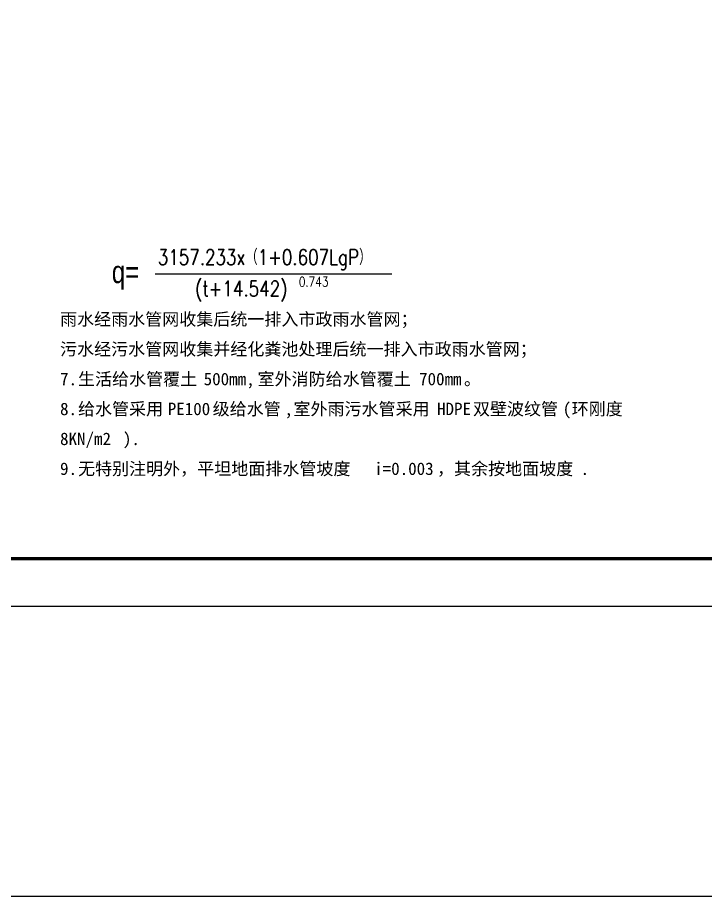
# Model space of a CAD drawing. Extents: x 36524853 to 36525459, y 2743936 to 2747542.
# Drawn here: x 36525075 to 36525147.5, y 2744672.5 to 2744765.1 of the extents above; entities that cross this region are included whole.
import ezdxf

# ---------------------------------------------------------------- set-up
doc = ezdxf.new("R2010")
doc.units = 0
doc.header["$LTSCALE"] = 1000
doc.header["$MEASUREMENT"] = 0
for name, color, linetype in [('_0', 7, 'Continuous'), ('A0-11 图框-粗线', 16, 'Continuous'), ('A0-13 图框-细线', 7, 'Continuous'), ('SM', 7, 'Continuous')]:
    doc.layers.add(name, color=color, linetype=linetype)
doc.layers.add('yichutu', color=7, linetype='Continuous', true_color=0xffffff, plot=False)
doc.styles.add('gpsxw', font='txt.shx', dxfattribs={"width": 0.7, "height": 2.5, "bigfont": 'hztxt.shx'})
doc.styles.add('S', font='giad.shx', dxfattribs={"width": 0.8, "bigfont": 'hzfs1.shx'})
doc.styles.add('黑体', font='simhei.ttf')

# ---------------------------------------------------------------- blocks, each defined once
blk = doc.blocks.new('A$C6202001D')
at = {"layer": 'A0-11 图框-粗线', "const_width": 70}
blk.add_lwpolyline([(58400, 41000), (2500, 41000), (2500, 1000), (58400, 1000)], close=True, dxfattribs=at)
at = {"layer": 'A0-13 图框-细线'}
blk.add_lwpolyline([(59400, 42000), (0, 42000), (0, 0), (59400, 0)], close=True, dxfattribs=at)
blk = doc.blocks.new('33')
at = {"layer": 'Defpoints'}
blk.add_lwpolyline([(36502158.808, 2731665.999), (36502400.933, 2731665.999), (36502400.933, 2731494.799), (36502158.808, 2731494.799)], close=True, dxfattribs=at)
blk = doc.blocks.new('yct-420-297-420-297-1-3000.0')
at = {"layer": 'yichutu', "color": 7, "linetype": 'Continuous', "true_color": 0xffffff}
blk.add_lwpolyline([(0, 0), (0, 297), (420, 297), (420, 0)], close=True, dxfattribs=at)

msp = doc.modelspace()

# ---------------------------------------------------------------- linework, layer by layer
at = {"color": 7}
msp.add_line((36525089.521, 2744738.076), (36525114.437, 2744738.076), dxfattribs=at)

# ---------------------------------------------------------------- block references
at = {"xscale": 0.005, "yscale": 0.005, "zscale": 0.005}
msp.add_blockref('A$C6202001D', (36524893.198, 2744703.069), dxfattribs=at)
at = {"layer": '_0', "xscale": 1.583838383838384, "yscale": 1.583838383838384, "zscale": 1.583838383838384}
msp.add_blockref('33', (-21288666.509, -1581573.815), dxfattribs=at)
at = {"layer": 'yichutu', "linetype": 'Continuous', "xscale": 0.9129735061014543, "yscale": 0.9129735061014543, "zscale": 0.9129735061014543}
msp.add_blockref('yct-420-297-420-297-1-3000.0', (36524853.705, 2744672.493), dxfattribs=at)

# ---------------------------------------------------------------- texts
at = {"color": 7, "style": 'gpsxw', "width": 0.8}
for s, height, p in [('3157.233x（1+0.607LgP）', 1.6128, (36525089.783, 2744739.022)), ('(t+14.542)', 1.6128, (36525093.715, 2744735.711)), ('0.743', 1.008, (36525104.633, 2744736.735))]:
    msp.add_text(s, height=height, dxfattribs=at).set_placement(p)
at = {"layer": 'SM', "style": 'S', "width": 0.8}
msp.add_text('q=', height=2.352, dxfattribs=at).set_placement((36525084.946, 2744737.102))
at = {"layer": 'SM', "style": '黑体'}
for s, height, p in [('雨水经雨水管网收集后统一排入市政雨水管网；', 1.31435, (36525079.494, 2744732.639)), ('污水经污水管网收集并经化粪池处理后统一排入市政雨水管网；', 1.31435, (36525079.494, 2744729.489)), ('7.', 1.3143, (36525079.494, 2744726.339)), ('生活给水管覆土', 1.3143, (36525081.384, 2744726.339)), ('500mm,', 1.3143, (36525094.616, 2744726.339)), ('室外消防给水管覆土', 1.3143, (36525100.287, 2744726.339)), ('700mm', 1.3143, (36525117.3, 2744726.339)), ('。', 1.314, (36525122.025, 2744726.339)), ('8.', 1.3143, (36525079.494, 2744723.189)), ('给水管采用', 1.3143, (36525081.384, 2744723.189)), ('PE100', 1.3143, (36525090.835, 2744723.189)), ('级给水管', 1.3143, (36525095.561, 2744723.189)), ('室外雨污水管采用', 1.3143, (36525104.067, 2744723.189)), ('HDPE', 1.3143, (36525119.19, 2744723.189)), ('双壁波纹管', 1.3143, (36525122.97, 2744723.189)), ('(', 1.314, (36525132.422, 2744723.189)), ('环刚度', 1.3143, (36525133.367, 2744723.189)), (',', 1.314, (36525103.122, 2744723.189)), ('8KN/m2', 1.3143, (36525079.494, 2744720.039)), (').', 1.3143, (36525086.11, 2744720.039)), ('无特别注明外，平坦地面排水管坡度', 1.31435, (36525081.384, 2744716.889)), ('，其余按地面坡度', 1.3143, (36525119.19, 2744716.889)), ('9.', 1.3143, (36525079.494, 2744716.889)), ('i=0.003', 1.3143, (36525112.574, 2744716.889)), ('.', 1.314, (36525134.312, 2744716.889))]:
    msp.add_text(s, height=height, dxfattribs=at).set_placement(p)

doc.saveas('drawing.dxf')
